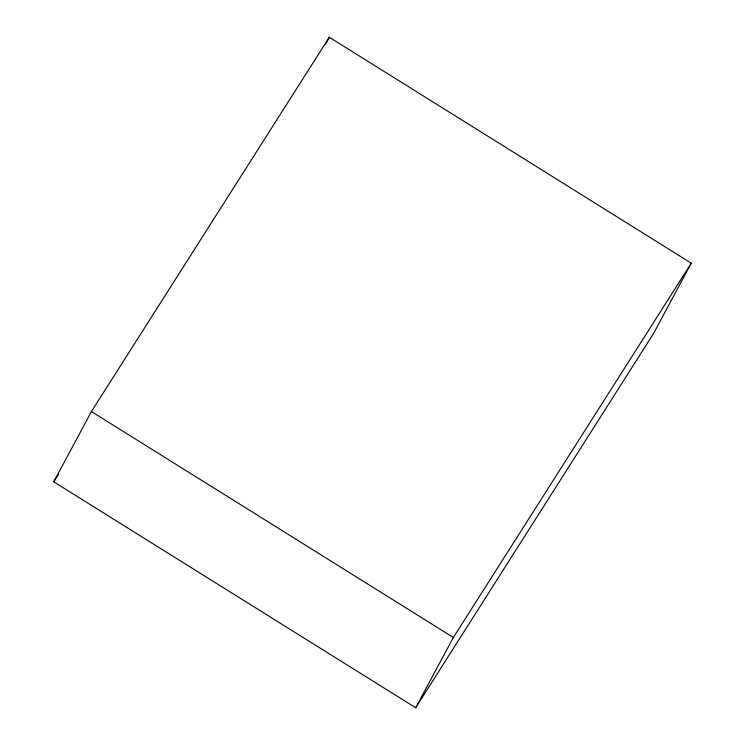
<?xml version="1.0" encoding="UTF-8"?>
<svg xmlns="http://www.w3.org/2000/svg" width="745" height="745" viewBox="0 0 745 745"><rect width="100%" height="100%" fill="white"/><g stroke="black" fill="none" stroke-linecap="round" stroke-linejoin="round"><path stroke-width="1.12" d="M53.733 481.81L91.412 411.547L329.318 37.25L691.267 263.19L653.589 333.453L415.682 707.75L53.733 481.81L58.725 473.978M325.49 44.374L329.318 37.25M415.682 707.75L453.36 637.487L691.267 263.19M91.412 411.547L453.36 637.487"/></g></svg>
